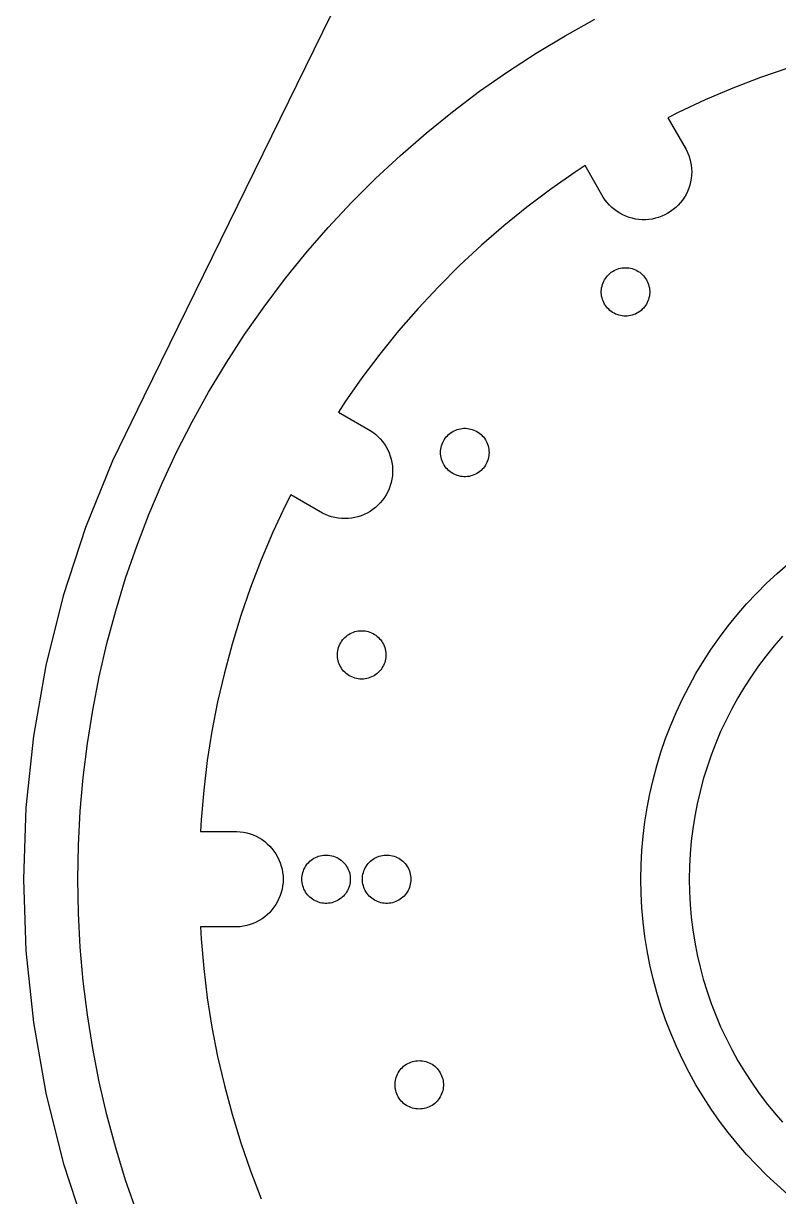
# Model space of a CAD drawing. Header units: metres. Extents: x -85 to 85, y -85 to 155.
# Drawn here: x -85 to -22.6, y -26.2 to 70.7 of the extents above; entities that cross this region are included whole.
import ezdxf

# ---------------------------------------------------------------- set-up
doc = ezdxf.new("R2010")
doc.units = ezdxf.units.M

msp = doc.modelspace()

# ---------------------------------------------------------------- linework, layer by layer
for p, q in [((-26.4884, 139.084), (-75.0505, 39.9051)), ((-40.25, 69.715), (-37.7925, 71.0773)), ((-42.6585, 68.2679), (-40.25, 69.715)), ((-45.015, 66.7375), (-42.6585, 68.2679)), ((-21.7857, 67.0495), (-24.1124, 66.2483)), ((-47.3167, 65.1259), (-45.015, 66.7375)), ((-24.1124, 66.2483), (-26.4098, 65.3665)), ((-49.5607, 63.4349), (-47.3167, 65.1259)), ((-26.4098, 65.3665), (-28.6749, 64.405)), ((-28.6749, 64.405), (-30.9052, 63.365)), ((-51.7444, 61.6666), (-49.5607, 63.4349)), ((-30.9052, 63.365), (-31.7708, 62.9239)), ((-31.7708, 62.9239), (-30.2624, 60.3111)), ((-53.865, 59.8232), (-51.7444, 61.6666)), ((-30.2624, 60.3111), (-30.1415, 60.0633)), ((-55.92, 57.9069), (-53.865, 59.8232)), ((-30.1415, 60.0633), (-30.0382, 59.8077)), ((-30.0382, 59.8077), (-29.953, 59.5455)), ((-29.953, 59.5455), (-29.8863, 59.278)), ((-29.8863, 59.278), (-29.8384, 59.0064)), ((-39.4231, 58.4471), (-41.4389, 57.0357)), ((-38.6083, 58.9763), (-39.4231, 58.4471)), ((-37.0998, 56.3635), (-38.6083, 58.9763)), ((-29.8384, 59.0064), (-29.8096, 58.7323)), ((-29.8096, 58.1812), (-29.8384, 57.907)), ((-29.8096, 58.7323), (-29.8, 58.4567)), ((-29.8, 58.4567), (-29.8096, 58.1812)), ((-57.9069, 55.92), (-55.92, 57.9069)), ((-29.953, 57.3679), (-30.0382, 57.1057)), ((-29.8863, 57.6355), (-29.953, 57.3679)), ((-29.8384, 57.907), (-29.8863, 57.6355)), ((-41.4389, 57.0357), (-43.4041, 55.5548)), ((-36.9456, 56.135), (-37.0998, 56.3635)), ((-30.4002, 56.3635), (-30.5544, 56.135)), ((-30.2624, 56.6023), (-30.4002, 56.3635)), ((-30.1415, 56.8501), (-30.2624, 56.6023)), ((-30.0382, 57.1057), (-30.1415, 56.8501)), ((-59.8232, 53.865), (-57.9069, 55.92)), ((-43.4041, 55.5548), (-45.3165, 54.0061)), ((-36.7759, 55.9177), (-36.9456, 56.135)), ((-36.5914, 55.7128), (-36.7759, 55.9177)), ((-36.3931, 55.5213), (-36.5914, 55.7128)), ((-36.1819, 55.3441), (-36.3931, 55.5213)), ((-35.9588, 55.182), (-36.1819, 55.3441)), ((-31.3181, 55.3441), (-31.5412, 55.182)), ((-31.1069, 55.5213), (-31.3181, 55.3441)), ((-30.9086, 55.7128), (-31.1069, 55.5213)), ((-30.7241, 55.9177), (-30.9086, 55.7128)), ((-30.5544, 56.135), (-30.7241, 55.9177)), ((-35.725, 55.0359), (-35.9588, 55.182)), ((-35.4816, 54.9065), (-35.725, 55.0359)), ((-35.2297, 54.7943), (-35.4816, 54.9065)), ((-34.9706, 54.7), (-35.2297, 54.7943)), ((-34.7056, 54.624), (-34.9706, 54.7)), ((-34.4359, 54.5667), (-34.7056, 54.624)), ((-34.1629, 54.5284), (-34.4359, 54.5667)), ((-33.8879, 54.5091), (-34.1629, 54.5284)), ((-33.6121, 54.5091), (-33.8879, 54.5091)), ((-33.3371, 54.5284), (-33.6121, 54.5091)), ((-33.0641, 54.5667), (-33.3371, 54.5284)), ((-32.7944, 54.624), (-33.0641, 54.5667)), ((-32.5294, 54.7), (-32.7944, 54.624)), ((-32.2703, 54.7943), (-32.5294, 54.7)), ((-32.0184, 54.9065), (-32.2703, 54.7943)), ((-31.775, 55.0359), (-32.0184, 54.9065)), ((-31.5412, 55.182), (-31.775, 55.0359)), ((-61.6666, 51.7444), (-59.8232, 53.865)), ((-45.3165, 54.0061), (-47.1737, 52.3917)), ((-47.1737, 52.3917), (-48.9734, 50.7135)), ((-63.4349, 49.5607), (-61.6666, 51.7444)), ((-48.9734, 50.7135), (-50.7135, 48.9734)), ((-36.0806, 50.3681), (-35.9512, 50.4204)), ((-35.9512, 50.4204), (-35.8184, 50.4635)), ((-35.8184, 50.4635), (-35.6829, 50.4973)), ((-35.6829, 50.4973), (-35.5455, 50.5216)), ((-35.5455, 50.5216), (-35.4066, 50.5361)), ((-35.4066, 50.5361), (-35.2671, 50.541)), ((-35.2671, 50.541), (-35.1276, 50.5361)), ((-35.1276, 50.5361), (-34.9888, 50.5216)), ((-34.9888, 50.5216), (-34.8513, 50.4973)), ((-34.8513, 50.4973), (-34.7158, 50.4635)), ((-34.7158, 50.4635), (-34.5831, 50.4204)), ((-34.5831, 50.4204), (-34.4536, 50.3681)), ((-65.1259, 47.3167), (-63.4349, 49.5607)), ((-37.0647, 49.4178), (-36.9992, 49.541)), ((-36.9992, 49.541), (-36.9252, 49.6594)), ((-36.9252, 49.6594), (-36.8431, 49.7723)), ((-36.8431, 49.7723), (-36.7534, 49.8793)), ((-36.7534, 49.8793), (-36.6564, 49.9797)), ((-36.6564, 49.9797), (-36.5527, 50.0731)), ((-36.5527, 50.0731), (-36.4427, 50.1591)), ((-36.4427, 50.1591), (-36.327, 50.2371)), ((-36.327, 50.2371), (-36.2061, 50.3069)), ((-36.2061, 50.3069), (-36.0806, 50.3681)), ((-34.4536, 50.3681), (-34.3282, 50.3069)), ((-34.3282, 50.3069), (-34.2073, 50.2371)), ((-34.2073, 50.2371), (-34.0915, 50.1591)), ((-34.0915, 50.1591), (-33.9815, 50.0731)), ((-33.9815, 50.0731), (-33.8778, 49.9797)), ((-33.8778, 49.9797), (-33.7808, 49.8793)), ((-33.7808, 49.8793), (-33.6911, 49.7723)), ((-33.6911, 49.7723), (-33.609, 49.6594)), ((-33.609, 49.6594), (-33.5351, 49.541)), ((-33.5351, 49.541), (-33.4695, 49.4178)), ((-50.7135, 48.9734), (-52.3917, 47.1737)), ((-37.2659, 48.6108), (-37.2562, 48.7501)), ((-37.2659, 48.4712), (-37.2659, 48.6108)), ((-37.2562, 48.7501), (-37.2367, 48.8883)), ((-37.2367, 48.8883), (-37.2077, 49.0249)), ((-37.2077, 49.0249), (-37.1692, 49.1591)), ((-37.1692, 49.1591), (-37.1215, 49.2902)), ((-37.1215, 49.2902), (-37.0647, 49.4178)), ((-33.4695, 49.4178), (-33.4127, 49.2902)), ((-33.4127, 49.2902), (-33.365, 49.1591)), ((-33.365, 49.1591), (-33.3265, 49.0249)), ((-33.3265, 49.0249), (-33.2975, 48.8883)), ((-33.2975, 48.8883), (-33.2781, 48.7501)), ((-33.2781, 48.7501), (-33.2683, 48.6108)), ((-33.2683, 48.6108), (-33.2683, 48.4712)), ((-37.2562, 48.332), (-37.2659, 48.4712)), ((-37.2367, 48.1937), (-37.2562, 48.332)), ((-37.2077, 48.0572), (-37.2367, 48.1937)), ((-37.1692, 47.923), (-37.2077, 48.0572)), ((-37.1215, 47.7918), (-37.1692, 47.923)), ((-37.0647, 47.6643), (-37.1215, 47.7918)), ((-36.9992, 47.541), (-37.0647, 47.6643)), ((-36.9252, 47.4226), (-36.9992, 47.541)), ((-33.5351, 47.541), (-33.609, 47.4226)), ((-33.4695, 47.6643), (-33.5351, 47.541)), ((-33.4127, 47.7918), (-33.4695, 47.6643)), ((-33.365, 47.923), (-33.4127, 47.7918)), ((-33.3265, 48.0572), (-33.365, 47.923)), ((-33.2975, 48.1937), (-33.3265, 48.0572)), ((-33.2781, 48.332), (-33.2975, 48.1937)), ((-33.2683, 48.4712), (-33.2781, 48.332)), ((-66.7375, 45.015), (-65.1259, 47.3167)), ((-52.3917, 47.1737), (-54.0061, 45.3165)), ((-36.8431, 47.3097), (-36.9252, 47.4226)), ((-36.7534, 47.2028), (-36.8431, 47.3097)), ((-36.6564, 47.1023), (-36.7534, 47.2028)), ((-36.5527, 47.0089), (-36.6564, 47.1023)), ((-36.4427, 46.923), (-36.5527, 47.0089)), ((-36.327, 46.8449), (-36.4427, 46.923)), ((-36.2061, 46.7751), (-36.327, 46.8449)), ((-36.0806, 46.7139), (-36.2061, 46.7751)), ((-35.9512, 46.6616), (-36.0806, 46.7139)), ((-35.8184, 46.6185), (-35.9512, 46.6616)), ((-35.6829, 46.5847), (-35.8184, 46.6185)), ((-35.5455, 46.5605), (-35.6829, 46.5847)), ((-35.4066, 46.5459), (-35.5455, 46.5605)), ((-35.2671, 46.541), (-35.4066, 46.5459)), ((-35.1276, 46.5459), (-35.2671, 46.541)), ((-34.9888, 46.5605), (-35.1276, 46.5459)), ((-34.8513, 46.5847), (-34.9888, 46.5605)), ((-34.7158, 46.6185), (-34.8513, 46.5847)), ((-34.5831, 46.6616), (-34.7158, 46.6185)), ((-34.4536, 46.7139), (-34.5831, 46.6616)), ((-34.3282, 46.7751), (-34.4536, 46.7139)), ((-34.2073, 46.8449), (-34.3282, 46.7751)), ((-34.0915, 46.923), (-34.2073, 46.8449)), ((-33.9815, 47.0089), (-34.0915, 46.923)), ((-33.8778, 47.1023), (-33.9815, 47.0089)), ((-33.7808, 47.2028), (-33.8778, 47.1023)), ((-33.6911, 47.3097), (-33.7808, 47.2028)), ((-33.609, 47.4226), (-33.6911, 47.3097)), ((-68.2679, 42.6585), (-66.7375, 45.015)), ((-54.0061, 45.3165), (-55.5548, 43.4041)), ((-55.5548, 43.4041), (-57.0357, 41.4389)), ((-69.715, 40.25), (-68.2679, 42.6585)), ((-57.0357, 41.4389), (-58.4471, 39.4231)), ((-75.0505, 39.9051), (-77.6514, 34.5726)), ((-71.0773, 37.7925), (-69.715, 40.25)), ((-58.4471, 39.4231), (-58.9763, 38.6083)), ((-58.9763, 38.6083), (-56.3635, 37.0998)), ((-72.3529, 35.2889), (-71.0773, 37.7925)), ((-56.3635, 37.0998), (-56.135, 36.9456)), ((-56.135, 36.9456), (-55.9177, 36.7759)), ((-49.7723, 36.8431), (-49.6594, 36.9252)), ((-49.6594, 36.9252), (-49.541, 36.9992)), ((-49.541, 36.9992), (-49.4178, 37.0647)), ((-49.4178, 37.0647), (-49.2902, 37.1215)), ((-49.2902, 37.1215), (-49.1591, 37.1692)), ((-49.1591, 37.1692), (-49.0249, 37.2077)), ((-49.0249, 37.2077), (-48.8883, 37.2367)), ((-48.8883, 37.2367), (-48.7501, 37.2562)), ((-48.7501, 37.2562), (-48.6108, 37.2659)), ((-48.6108, 37.2659), (-48.4712, 37.2659)), ((-48.4712, 37.2659), (-48.332, 37.2562)), ((-48.332, 37.2562), (-48.1937, 37.2367)), ((-48.1937, 37.2367), (-48.0572, 37.2077)), ((-48.0572, 37.2077), (-47.923, 37.1692)), ((-47.923, 37.1692), (-47.7918, 37.1215)), ((-47.7918, 37.1215), (-47.6643, 37.0647)), ((-47.6643, 37.0647), (-47.541, 36.9992)), ((-47.541, 36.9992), (-47.4226, 36.9252)), ((-47.4226, 36.9252), (-47.3097, 36.8431)), ((-55.9177, 36.7759), (-55.7128, 36.5914)), ((-55.7128, 36.5914), (-55.5213, 36.3931)), ((-55.5213, 36.3931), (-55.3441, 36.1819)), ((-55.3441, 36.1819), (-55.182, 35.9588)), ((-55.182, 35.9588), (-55.0359, 35.725)), ((-50.4635, 35.8184), (-50.4204, 35.9512)), ((-50.4204, 35.9512), (-50.3681, 36.0806)), ((-50.3681, 36.0806), (-50.3069, 36.2061)), ((-50.3069, 36.2061), (-50.2371, 36.327)), ((-50.2371, 36.327), (-50.1591, 36.4427)), ((-50.1591, 36.4427), (-50.0731, 36.5527)), ((-50.0731, 36.5527), (-49.9797, 36.6564)), ((-49.9797, 36.6564), (-49.8793, 36.7534)), ((-49.8793, 36.7534), (-49.7723, 36.8431)), ((-47.3097, 36.8431), (-47.2028, 36.7534)), ((-47.2028, 36.7534), (-47.1023, 36.6564)), ((-47.1023, 36.6564), (-47.0089, 36.5527)), ((-47.0089, 36.5527), (-46.923, 36.4427)), ((-46.923, 36.4427), (-46.8449, 36.327)), ((-46.8449, 36.327), (-46.7751, 36.2061)), ((-46.7751, 36.2061), (-46.7139, 36.0806)), ((-46.7139, 36.0806), (-46.6616, 35.9512)), ((-46.6616, 35.9512), (-46.6185, 35.8184)), ((-73.5404, 32.7423), (-72.3529, 35.2889)), ((-55.0359, 35.725), (-54.9065, 35.4816)), ((-54.9065, 35.4816), (-54.7943, 35.2297)), ((-54.7943, 35.2297), (-54.7, 34.9706)), ((-54.7, 34.9706), (-54.624, 34.7056)), ((-50.541, 35.2671), (-50.5361, 35.4066)), ((-50.5361, 35.1276), (-50.541, 35.2671)), ((-50.5361, 35.4066), (-50.5216, 35.5455)), ((-50.5216, 34.9888), (-50.5361, 35.1276)), ((-50.5216, 35.5455), (-50.4973, 35.6829)), ((-50.4973, 34.8513), (-50.5216, 34.9888)), ((-50.4973, 35.6829), (-50.4635, 35.8184)), ((-46.6185, 35.8184), (-46.5847, 35.6829)), ((-46.5847, 35.6829), (-46.5605, 35.5455)), ((-46.5605, 34.9888), (-46.5847, 34.8513)), ((-46.5605, 35.5455), (-46.5459, 35.4066)), ((-46.5459, 35.1276), (-46.5605, 34.9888)), ((-46.5459, 35.4066), (-46.541, 35.2671)), ((-46.541, 35.2671), (-46.5459, 35.1276)), ((-77.6514, 34.5726), (-79.8739, 29.0717)), ((-54.624, 34.7056), (-54.5667, 34.4359)), ((-54.5667, 34.4359), (-54.5284, 34.1629)), ((-54.5284, 34.1629), (-54.5091, 33.8879)), ((-50.4635, 34.7158), (-50.4973, 34.8513)), ((-50.4204, 34.5831), (-50.4635, 34.7158)), ((-50.3681, 34.4536), (-50.4204, 34.5831)), ((-50.3069, 34.3282), (-50.3681, 34.4536)), ((-50.2371, 34.2073), (-50.3069, 34.3282)), ((-50.1591, 34.0915), (-50.2371, 34.2073)), ((-50.0731, 33.9815), (-50.1591, 34.0915)), ((-49.9797, 33.8778), (-50.0731, 33.9815)), ((-47.0089, 33.9815), (-47.1023, 33.8778)), ((-46.923, 34.0915), (-47.0089, 33.9815)), ((-46.8449, 34.2073), (-46.923, 34.0915)), ((-46.7751, 34.3282), (-46.8449, 34.2073)), ((-46.7139, 34.4536), (-46.7751, 34.3282)), ((-46.6616, 34.5831), (-46.7139, 34.4536)), ((-46.6185, 34.7158), (-46.6616, 34.5831)), ((-46.5847, 34.8513), (-46.6185, 34.7158)), ((-54.5667, 33.0641), (-54.624, 32.7944)), ((-54.5284, 33.3371), (-54.5667, 33.0641)), ((-54.5091, 33.6121), (-54.5284, 33.3371)), ((-54.5091, 33.8879), (-54.5091, 33.6121)), ((-49.8793, 33.7808), (-49.9797, 33.8778)), ((-49.7723, 33.6911), (-49.8793, 33.7808)), ((-49.6594, 33.609), (-49.7723, 33.6911)), ((-49.541, 33.5351), (-49.6594, 33.609)), ((-49.4178, 33.4695), (-49.541, 33.5351)), ((-49.2902, 33.4127), (-49.4178, 33.4695)), ((-49.1591, 33.365), (-49.2902, 33.4127)), ((-49.0249, 33.3265), (-49.1591, 33.365)), ((-48.8883, 33.2975), (-49.0249, 33.3265)), ((-48.7501, 33.2781), (-48.8883, 33.2975)), ((-48.6108, 33.2683), (-48.7501, 33.2781)), ((-48.4712, 33.2683), (-48.6108, 33.2683)), ((-48.332, 33.2781), (-48.4712, 33.2683)), ((-48.1937, 33.2975), (-48.332, 33.2781)), ((-48.0572, 33.3265), (-48.1937, 33.2975)), ((-47.923, 33.365), (-48.0572, 33.3265)), ((-47.7918, 33.4127), (-47.923, 33.365)), ((-47.6643, 33.4695), (-47.7918, 33.4127)), ((-47.541, 33.5351), (-47.6643, 33.4695)), ((-47.4226, 33.609), (-47.541, 33.5351)), ((-47.3097, 33.6911), (-47.4226, 33.609)), ((-47.2028, 33.7808), (-47.3097, 33.6911)), ((-47.1023, 33.8778), (-47.2028, 33.7808)), ((-74.6383, 30.1558), (-73.5404, 32.7423)), ((-54.9065, 32.0184), (-55.0359, 31.775)), ((-54.7943, 32.2703), (-54.9065, 32.0184)), ((-54.7, 32.5294), (-54.7943, 32.2703)), ((-54.624, 32.7944), (-54.7, 32.5294)), ((-62.9239, 31.7708), (-63.365, 30.9052)), ((-60.3111, 30.2624), (-62.9239, 31.7708)), ((-55.5213, 31.1069), (-55.7128, 30.9086)), ((-55.3441, 31.3181), (-55.5213, 31.1069)), ((-55.182, 31.5412), (-55.3441, 31.3181)), ((-55.0359, 31.775), (-55.182, 31.5412)), ((-75.6453, 27.5326), (-74.6383, 30.1558)), ((-63.365, 30.9052), (-64.405, 28.6749)), ((-60.0633, 30.1415), (-60.3111, 30.2624)), ((-59.8077, 30.0382), (-60.0633, 30.1415)), ((-56.8501, 30.1415), (-57.1057, 30.0382)), ((-56.6023, 30.2624), (-56.8501, 30.1415)), ((-56.3635, 30.4002), (-56.6023, 30.2624)), ((-56.135, 30.5544), (-56.3635, 30.4002)), ((-55.9177, 30.7241), (-56.135, 30.5544)), ((-55.7128, 30.9086), (-55.9177, 30.7241)), ((-59.5455, 29.953), (-59.8077, 30.0382)), ((-59.278, 29.8863), (-59.5455, 29.953)), ((-59.0064, 29.8384), (-59.278, 29.8863)), ((-58.7323, 29.8096), (-59.0064, 29.8384)), ((-58.4567, 29.8), (-58.7323, 29.8096)), ((-58.1812, 29.8096), (-58.4567, 29.8)), ((-57.907, 29.8384), (-58.1812, 29.8096)), ((-57.6355, 29.8863), (-57.907, 29.8384)), ((-57.3679, 29.953), (-57.6355, 29.8863)), ((-57.1057, 30.0382), (-57.3679, 29.953)), ((-79.8739, 29.0717), (-81.7072, 23.4292)), ((-64.405, 28.6749), (-65.3665, 26.4098)), ((-76.56, 24.8759), (-75.6453, 27.5326)), ((-65.3665, 26.4098), (-66.2483, 24.1124)), ((-23.6184, 24.4576), (-22.7504, 25.2669)), ((-22.7504, 25.2669), (-21.8548, 26.0455)), ((-77.3816, 22.1888), (-76.56, 24.8759)), ((-24.4576, 23.6184), (-23.6184, 24.4576)), ((-81.7072, 23.4292), (-83.1425, 17.6725)), ((-66.2483, 24.1124), (-67.0495, 21.7857)), ((-25.2669, 22.7504), (-24.4576, 23.6184)), ((-26.0455, 21.8548), (-25.2669, 22.7504)), ((-78.1088, 19.4747), (-77.3816, 22.1888)), ((-67.0495, 21.7857), (-67.7689, 19.4324)), ((-26.7924, 20.9325), (-26.0455, 21.8548)), ((-58.0023, 20.3069), (-57.8769, 20.3681)), ((-57.8769, 20.3681), (-57.7474, 20.4204)), ((-57.7474, 20.4204), (-57.6147, 20.4635)), ((-57.6147, 20.4635), (-57.4792, 20.4973)), ((-57.4792, 20.4973), (-57.3417, 20.5216)), ((-57.3417, 20.5216), (-57.2029, 20.5361)), ((-57.2029, 20.5361), (-57.0634, 20.541)), ((-57.0634, 20.541), (-56.9239, 20.5361)), ((-56.9239, 20.5361), (-56.785, 20.5216)), ((-56.785, 20.5216), (-56.6476, 20.4973)), ((-56.6476, 20.4973), (-56.5121, 20.4635)), ((-56.5121, 20.4635), (-56.3794, 20.4204)), ((-56.3794, 20.4204), (-56.2499, 20.3681)), ((-56.2499, 20.3681), (-56.1244, 20.3069)), ((-27.5066, 19.9847), (-26.7924, 20.9325)), ((-78.7409, 16.7369), (-78.1088, 19.4747)), ((-67.7689, 19.4324), (-68.4058, 17.0555)), ((-58.9178, 19.2902), (-58.861, 19.4178)), ((-58.861, 19.4178), (-58.7954, 19.541)), ((-58.7954, 19.541), (-58.7215, 19.6594)), ((-58.7215, 19.6594), (-58.6394, 19.7723)), ((-58.6394, 19.7723), (-58.5497, 19.8793)), ((-58.5497, 19.8793), (-58.4527, 19.9797)), ((-58.4527, 19.9797), (-58.349, 20.0731)), ((-58.349, 20.0731), (-58.239, 20.1591)), ((-58.239, 20.1591), (-58.1232, 20.2371)), ((-58.1232, 20.2371), (-58.0023, 20.3069)), ((-56.1244, 20.3069), (-56.0036, 20.2371)), ((-56.0036, 20.2371), (-55.8878, 20.1591)), ((-55.8878, 20.1591), (-55.7778, 20.0731)), ((-55.7778, 20.0731), (-55.6741, 19.9797)), ((-55.6741, 19.9797), (-55.5771, 19.8793)), ((-55.5771, 19.8793), (-55.4874, 19.7723)), ((-55.4874, 19.7723), (-55.4053, 19.6594)), ((-55.4053, 19.6594), (-55.3313, 19.541)), ((-55.3313, 19.541), (-55.2658, 19.4178)), ((-55.2658, 19.4178), (-55.209, 19.2902)), ((-28.1873, 19.0126), (-27.5066, 19.9847)), ((-22.2943, 20.0739), (-22.9813, 19.2836)), ((-59.0622, 18.6108), (-59.0524, 18.7501)), ((-59.0622, 18.4712), (-59.0622, 18.6108)), ((-59.0524, 18.332), (-59.0622, 18.4712)), ((-59.0524, 18.7501), (-59.033, 18.8883)), ((-59.033, 18.8883), (-59.004, 19.0249)), ((-59.004, 19.0249), (-58.9655, 19.1591)), ((-58.9655, 19.1591), (-58.9178, 19.2902)), ((-55.209, 19.2902), (-55.1613, 19.1591)), ((-55.1613, 19.1591), (-55.1228, 19.0249)), ((-55.1228, 19.0249), (-55.0938, 18.8883)), ((-55.0938, 18.8883), (-55.0743, 18.7501)), ((-55.0743, 18.7501), (-55.0646, 18.6108)), ((-55.0646, 18.4712), (-55.0743, 18.332)), ((-55.0646, 18.6108), (-55.0646, 18.4712)), ((-28.8336, 18.0173), (-28.1873, 19.0126)), ((-23.6403, 18.4698), (-24.2705, 17.6336)), ((-22.9813, 19.2836), (-23.6403, 18.4698)), ((-83.1425, 17.6725), (-84.1728, 11.8297)), ((-59.033, 18.1937), (-59.0524, 18.332)), ((-59.004, 18.0572), (-59.033, 18.1937)), ((-58.9655, 17.923), (-59.004, 18.0572)), ((-58.9178, 17.7918), (-58.9655, 17.923)), ((-58.861, 17.6643), (-58.9178, 17.7918)), ((-58.7954, 17.541), (-58.861, 17.6643)), ((-58.7215, 17.4226), (-58.7954, 17.541)), ((-55.3313, 17.541), (-55.4053, 17.4226)), ((-55.2658, 17.6643), (-55.3313, 17.541)), ((-55.209, 17.7918), (-55.2658, 17.6643)), ((-55.1613, 17.923), (-55.209, 17.7918)), ((-55.1228, 18.0572), (-55.1613, 17.923)), ((-55.0938, 18.1937), (-55.1228, 18.0572)), ((-55.0743, 18.332), (-55.0938, 18.1937)), ((-29.4449, 17), (-28.8336, 18.0173)), ((-24.2705, 17.6336), (-24.8711, 16.7758)), ((-79.277, 13.9787), (-78.7409, 16.7369)), ((-68.4058, 17.0555), (-68.9594, 14.6578)), ((-58.6394, 17.3097), (-58.7215, 17.4226)), ((-58.5497, 17.2028), (-58.6394, 17.3097)), ((-58.4527, 17.1023), (-58.5497, 17.2028)), ((-58.349, 17.0089), (-58.4527, 17.1023)), ((-58.239, 16.923), (-58.349, 17.0089)), ((-58.1232, 16.8449), (-58.239, 16.923)), ((-58.0023, 16.7751), (-58.1232, 16.8449)), ((-57.8769, 16.7139), (-58.0023, 16.7751)), ((-57.7474, 16.6616), (-57.8769, 16.7139)), ((-57.6147, 16.6185), (-57.7474, 16.6616)), ((-57.4792, 16.5847), (-57.6147, 16.6185)), ((-57.3417, 16.5605), (-57.4792, 16.5847)), ((-57.2029, 16.5459), (-57.3417, 16.5605)), ((-57.0634, 16.541), (-57.2029, 16.5459)), ((-56.9239, 16.5459), (-57.0634, 16.541)), ((-56.785, 16.5605), (-56.9239, 16.5459)), ((-56.6476, 16.5847), (-56.785, 16.5605)), ((-56.5121, 16.6185), (-56.6476, 16.5847)), ((-56.3794, 16.6616), (-56.5121, 16.6185)), ((-56.2499, 16.7139), (-56.3794, 16.6616)), ((-56.1244, 16.7751), (-56.2499, 16.7139)), ((-56.0036, 16.8449), (-56.1244, 16.7751)), ((-55.8878, 16.923), (-56.0036, 16.8449)), ((-55.7778, 17.0089), (-55.8878, 16.923)), ((-55.6741, 17.1023), (-55.7778, 17.0089)), ((-55.5771, 17.2028), (-55.6741, 17.1023)), ((-55.4874, 17.3097), (-55.5771, 17.2028)), ((-55.4053, 17.4226), (-55.4874, 17.3097)), ((-30.0202, 15.962), (-29.4449, 17)), ((-24.8711, 16.7758), (-25.4414, 15.8976)), ((-30.559, 14.9046), (-30.0202, 15.962)), ((-25.4414, 15.8976), (-25.9808, 15)), ((-68.9594, 14.6578), (-69.4289, 12.2422)), ((-31.0605, 13.829), (-30.559, 14.9046)), ((-25.9808, 15), (-26.4884, 14.0841)), ((-79.7166, 11.2034), (-79.277, 13.9787)), ((-31.5243, 12.7366), (-31.0605, 13.829)), ((-26.4884, 14.0841), (-26.9638, 13.1511)), ((-31.9495, 11.6287), (-31.5243, 12.7366)), ((-26.9638, 13.1511), (-27.4064, 12.2021)), ((-84.1728, 11.8297), (-84.7929, 5.9293)), ((-69.4289, 12.2422), (-69.8139, 9.8117)), ((-27.4064, 12.2021), (-27.8155, 11.2382)), ((-80.059, 8.41454), (-79.7166, 11.2034)), ((-32.3359, 10.5066), (-31.9495, 11.6287)), ((-27.8155, 11.2382), (-28.1908, 10.2606)), ((-69.8139, 9.8117), (-70.1138, 7.36926)), ((-32.6829, 9.37167), (-32.3359, 10.5066)), ((-28.1908, 10.2606), (-28.5317, 9.27051)), ((-32.9901, 8.22534), (-32.6829, 9.37167)), ((-28.5317, 9.27051), (-28.8379, 8.26912)), ((-80.3039, 5.6154), (-80.059, 8.41454)), ((-33.257, 7.069), (-32.9901, 8.22534)), ((-28.8379, 8.26912), (-29.1089, 7.25766)), ((-70.1138, 7.36926), (-70.3283, 4.91783)), ((-33.4835, 5.90404), (-33.257, 7.069)), ((-29.1089, 7.25766), (-29.3444, 6.23735)), ((-84.7929, 5.9293), (-85, 0)), ((-33.6691, 4.73188), (-33.4835, 5.90404)), ((-29.3444, 6.23735), (-29.5442, 5.20944)), ((-80.451, 2.80941), (-80.3039, 5.6154)), ((-70.3283, 4.91783), (-70.3791, 3.94759)), ((-29.5442, 5.20944), (-29.708, 4.17519)), ((-70.3791, 3.94759), (-67.3621, 3.94759)), ((-67.3621, 3.94759), (-67.0871, 3.92836)), ((-67.0871, 3.92836), (-66.8141, 3.88999)), ((-66.8141, 3.88999), (-66.5444, 3.83267)), ((-33.8137, 3.55397), (-33.6691, 4.73188)), ((-29.708, 4.17519), (-29.8357, 3.13585)), ((-66.5444, 3.83267), (-66.2794, 3.75667)), ((-66.2794, 3.75667), (-66.0203, 3.66238)), ((-66.0203, 3.66238), (-65.7684, 3.55024)), ((-65.7684, 3.55024), (-65.525, 3.4208)), ((-65.525, 3.4208), (-65.2912, 3.2747)), ((-65.2912, 3.2747), (-65.0681, 3.11264)), ((-65.0681, 3.11264), (-64.8569, 2.93542)), ((-64.8569, 2.93542), (-64.6586, 2.7439)), ((-33.9172, 2.37172), (-33.8137, 3.55397)), ((-29.8357, 3.13585), (-29.9269, 2.09269)), ((-80.5, 0), (-80.451, 2.80941)), ((-64.6586, 2.7439), (-64.4741, 2.53901)), ((-64.4741, 2.53901), (-64.3044, 2.32175)), ((-64.3044, 2.32175), (-64.1502, 2.09318)), ((-64.1502, 2.09318), (-64.0124, 1.85441)), ((-60.618, 1.90211), (-60.4838, 1.94059)), ((-60.4838, 1.94059), (-60.3473, 1.96961)), ((-60.3473, 1.96961), (-60.2091, 1.98904)), ((-60.2091, 1.98904), (-60.0698, 1.99878)), ((-60.0698, 1.99878), (-59.9302, 1.99878)), ((-59.9302, 1.99878), (-59.7909, 1.98904)), ((-59.7909, 1.98904), (-59.6527, 1.96961)), ((-59.6527, 1.96961), (-59.5162, 1.94059)), ((-59.5162, 1.94059), (-59.382, 1.90211)), ((-55.618, 1.90211), (-55.4838, 1.94059)), ((-55.4838, 1.94059), (-55.3473, 1.96961)), ((-55.3473, 1.96961), (-55.2091, 1.98904)), ((-55.2091, 1.98904), (-55.0698, 1.99878)), ((-55.0698, 1.99878), (-54.9302, 1.99878)), ((-54.9302, 1.99878), (-54.7909, 1.98904)), ((-54.7909, 1.98904), (-54.6527, 1.96961)), ((-54.6527, 1.96961), (-54.5162, 1.94059)), ((-54.5162, 1.94059), (-54.382, 1.90211)), ((-33.9793, 1.18658), (-33.9172, 2.37172)), ((-29.9269, 2.09269), (-29.9817, 1.04698)), ((-64.0124, 1.85441), (-63.8915, 1.60661)), ((-63.8915, 1.60661), (-63.7882, 1.35098)), ((-63.7882, 1.35098), (-63.703, 1.08877)), ((-63.703, 1.08877), (-63.6363, 0.821251)), ((-61.7659, 0.938943), (-61.6961, 1.05984)), ((-61.6961, 1.05984), (-61.618, 1.17557)), ((-61.618, 1.17557), (-61.5321, 1.28557)), ((-61.5321, 1.28557), (-61.4387, 1.38932)), ((-61.4387, 1.38932), (-61.3383, 1.48629)), ((-61.3383, 1.48629), (-61.2313, 1.57602)), ((-61.2313, 1.57602), (-61.1184, 1.65807)), ((-61.1184, 1.65807), (-61, 1.73205)), ((-61, 1.73205), (-60.8767, 1.79759)), ((-60.8767, 1.79759), (-60.7492, 1.85437)), ((-60.7492, 1.85437), (-60.618, 1.90211)), ((-59.382, 1.90211), (-59.2508, 1.85437)), ((-59.2508, 1.85437), (-59.1233, 1.79759)), ((-59.1233, 1.79759), (-59, 1.73205)), ((-59, 1.73205), (-58.8816, 1.65807)), ((-58.8816, 1.65807), (-58.7687, 1.57602)), ((-58.7687, 1.57602), (-58.6617, 1.48629)), ((-58.6617, 1.48629), (-58.5613, 1.38932)), ((-58.5613, 1.38932), (-58.4679, 1.28557)), ((-58.4679, 1.28557), (-58.382, 1.17557)), ((-58.382, 1.17557), (-58.3039, 1.05984)), ((-58.3039, 1.05984), (-58.2341, 0.938943)), ((-56.7659, 0.938943), (-56.6961, 1.05984)), ((-56.6961, 1.05984), (-56.618, 1.17557)), ((-56.618, 1.17557), (-56.5321, 1.28557)), ((-56.5321, 1.28557), (-56.4387, 1.38932)), ((-56.4387, 1.38932), (-56.3383, 1.48629)), ((-56.3383, 1.48629), (-56.2313, 1.57602)), ((-56.2313, 1.57602), (-56.1184, 1.65807)), ((-56.1184, 1.65807), (-56, 1.73205)), ((-56, 1.73205), (-55.8767, 1.79759)), ((-55.8767, 1.79759), (-55.7492, 1.85437)), ((-55.7492, 1.85437), (-55.618, 1.90211)), ((-54.382, 1.90211), (-54.2508, 1.85437)), ((-54.2508, 1.85437), (-54.1233, 1.79759)), ((-54.1233, 1.79759), (-54, 1.73205)), ((-54, 1.73205), (-53.8816, 1.65807)), ((-53.8816, 1.65807), (-53.7687, 1.57602)), ((-53.7687, 1.57602), (-53.6617, 1.48629)), ((-53.6617, 1.48629), (-53.5613, 1.38932)), ((-53.5613, 1.38932), (-53.4679, 1.28557)), ((-53.4679, 1.28557), (-53.382, 1.17557)), ((-53.382, 1.17557), (-53.3039, 1.05984)), ((-53.3039, 1.05984), (-53.2341, 0.938943)), ((-34, 0), (-33.9793, 1.18658)), ((-29.9817, 1.04698), (-30, 0)), ((-85, 0), (-84.7929, -5.9293)), ((-80.451, -2.80941), (-80.5, 0)), ((-63.6363, 0.821251), (-63.5884, 0.549733)), ((-63.5884, 0.549733), (-63.5596, 0.275537)), ((-63.5596, 0.275537), (-63.55, 0)), ((-63.55, 0), (-63.5596, -0.275537)), ((-62, 0), (-61.9951, 0.139512)), ((-61.9951, -0.139512), (-62, 0)), ((-61.9951, 0.139512), (-61.9805, 0.278346)), ((-61.9805, 0.278346), (-61.9563, 0.415823)), ((-61.9563, 0.415823), (-61.9225, 0.551274)), ((-61.9225, 0.551274), (-61.8794, 0.68404)), ((-61.8794, 0.68404), (-61.8271, 0.813473)), ((-61.8271, 0.813473), (-61.7659, 0.938943)), ((-58.2341, 0.938943), (-58.1729, 0.813473)), ((-58.1729, 0.813473), (-58.1206, 0.68404)), ((-58.1206, 0.68404), (-58.0775, 0.551274)), ((-58.0775, 0.551274), (-58.0437, 0.415823)), ((-58.0437, 0.415823), (-58.0195, 0.278346)), ((-58.0195, 0.278346), (-58.0049, 0.139512)), ((-58.0049, 0.139512), (-58, 0)), ((-58, 0), (-58.0049, -0.139512)), ((-57, 0), (-56.9951, 0.139512)), ((-56.9951, -0.139512), (-57, 0)), ((-56.9951, 0.139512), (-56.9805, 0.278346)), ((-56.9805, 0.278346), (-56.9563, 0.415823)), ((-56.9563, 0.415823), (-56.9225, 0.551274)), ((-56.9225, 0.551274), (-56.8794, 0.68404)), ((-56.8794, 0.68404), (-56.8271, 0.813473)), ((-56.8271, 0.813473), (-56.7659, 0.938943)), ((-53.2341, 0.938943), (-53.1729, 0.813473)), ((-53.1729, 0.813473), (-53.1206, 0.68404)), ((-53.1206, 0.68404), (-53.0775, 0.551274)), ((-53.0775, 0.551274), (-53.0437, 0.415823)), ((-53.0437, 0.415823), (-53.0195, 0.278346)), ((-53.0195, 0.278346), (-53.0049, 0.139512)), ((-53.0049, 0.139512), (-53, 0)), ((-53, 0), (-53.0049, -0.139512)), ((-33.9793, -1.18658), (-34, 0)), ((-30, 0), (-29.9817, -1.04698)), ((-63.6363, -0.821251), (-63.703, -1.08877)), ((-63.5884, -0.549733), (-63.6363, -0.821251)), ((-63.5596, -0.275537), (-63.5884, -0.549733)), ((-61.9805, -0.278346), (-61.9951, -0.139512)), ((-61.9563, -0.415823), (-61.9805, -0.278346)), ((-61.9225, -0.551274), (-61.9563, -0.415823)), ((-61.8794, -0.68404), (-61.9225, -0.551274)), ((-61.8271, -0.813473), (-61.8794, -0.68404)), ((-61.7659, -0.938943), (-61.8271, -0.813473)), ((-61.6961, -1.05984), (-61.7659, -0.938943)), ((-58.2341, -0.938943), (-58.3039, -1.05984)), ((-58.1729, -0.813473), (-58.2341, -0.938943)), ((-58.1206, -0.68404), (-58.1729, -0.813473)), ((-58.0775, -0.551274), (-58.1206, -0.68404)), ((-58.0437, -0.415823), (-58.0775, -0.551274)), ((-58.0195, -0.278346), (-58.0437, -0.415823)), ((-58.0049, -0.139512), (-58.0195, -0.278346)), ((-56.9805, -0.278346), (-56.9951, -0.139512)), ((-56.9563, -0.415823), (-56.9805, -0.278346)), ((-56.9225, -0.551274), (-56.9563, -0.415823)), ((-56.8794, -0.68404), (-56.9225, -0.551274)), ((-56.8271, -0.813473), (-56.8794, -0.68404)), ((-56.7659, -0.938943), (-56.8271, -0.813473)), ((-56.6961, -1.05984), (-56.7659, -0.938943)), ((-53.2341, -0.938943), (-53.3039, -1.05984)), ((-53.1729, -0.813473), (-53.2341, -0.938943)), ((-53.1206, -0.68404), (-53.1729, -0.813473)), ((-53.0775, -0.551274), (-53.1206, -0.68404)), ((-53.0437, -0.415823), (-53.0775, -0.551274)), ((-53.0195, -0.278346), (-53.0437, -0.415823)), ((-53.0049, -0.139512), (-53.0195, -0.278346)), ((-64.0124, -1.85441), (-64.1502, -2.09318)), ((-63.8915, -1.60661), (-64.0124, -1.85441)), ((-63.7882, -1.35098), (-63.8915, -1.60661)), ((-63.703, -1.08877), (-63.7882, -1.35098)), ((-61.618, -1.17557), (-61.6961, -1.05984)), ((-61.5321, -1.28557), (-61.618, -1.17557)), ((-61.4387, -1.38932), (-61.5321, -1.28557)), ((-61.3383, -1.48629), (-61.4387, -1.38932)), ((-61.2313, -1.57602), (-61.3383, -1.48629)), ((-61.1184, -1.65807), (-61.2313, -1.57602)), ((-61, -1.73205), (-61.1184, -1.65807)), ((-60.8767, -1.79759), (-61, -1.73205)), ((-60.7492, -1.85437), (-60.8767, -1.79759)), ((-60.618, -1.90211), (-60.7492, -1.85437)), ((-60.4838, -1.94059), (-60.618, -1.90211)), ((-59.382, -1.90211), (-59.5162, -1.94059)), ((-59.2508, -1.85437), (-59.382, -1.90211)), ((-59.1233, -1.79759), (-59.2508, -1.85437)), ((-59, -1.73205), (-59.1233, -1.79759)), ((-58.8816, -1.65807), (-59, -1.73205)), ((-58.7687, -1.57602), (-58.8816, -1.65807)), ((-58.6617, -1.48629), (-58.7687, -1.57602)), ((-58.5613, -1.38932), (-58.6617, -1.48629)), ((-58.4679, -1.28557), (-58.5613, -1.38932)), ((-58.382, -1.17557), (-58.4679, -1.28557)), ((-58.3039, -1.05984), (-58.382, -1.17557)), ((-56.618, -1.17557), (-56.6961, -1.05984)), ((-56.5321, -1.28557), (-56.618, -1.17557)), ((-56.4387, -1.38932), (-56.5321, -1.28557)), ((-56.3383, -1.48629), (-56.4387, -1.38932)), ((-56.2313, -1.57602), (-56.3383, -1.48629)), ((-56.1184, -1.65807), (-56.2313, -1.57602)), ((-56, -1.73205), (-56.1184, -1.65807)), ((-55.8767, -1.79759), (-56, -1.73205)), ((-55.7492, -1.85437), (-55.8767, -1.79759)), ((-55.618, -1.90211), (-55.7492, -1.85437)), ((-55.4838, -1.94059), (-55.618, -1.90211)), ((-54.382, -1.90211), (-54.5162, -1.94059)), ((-54.2508, -1.85437), (-54.382, -1.90211)), ((-54.1233, -1.79759), (-54.2508, -1.85437)), ((-54, -1.73205), (-54.1233, -1.79759)), ((-53.8816, -1.65807), (-54, -1.73205)), ((-53.7687, -1.57602), (-53.8816, -1.65807)), ((-53.6617, -1.48629), (-53.7687, -1.57602)), ((-53.5613, -1.38932), (-53.6617, -1.48629)), ((-53.4679, -1.28557), (-53.5613, -1.38932)), ((-53.382, -1.17557), (-53.4679, -1.28557)), ((-53.3039, -1.05984), (-53.382, -1.17557)), ((-33.9172, -2.37172), (-33.9793, -1.18658)), ((-29.9817, -1.04698), (-29.9269, -2.09269)), ((-80.3039, -5.6154), (-80.451, -2.80941)), ((-64.6586, -2.7439), (-64.8569, -2.93542)), ((-64.4741, -2.53901), (-64.6586, -2.7439)), ((-64.3044, -2.32175), (-64.4741, -2.53901)), ((-64.1502, -2.09318), (-64.3044, -2.32175)), ((-60.3473, -1.96961), (-60.4838, -1.94059)), ((-60.2091, -1.98904), (-60.3473, -1.96961)), ((-60.0698, -1.99878), (-60.2091, -1.98904)), ((-59.9302, -1.99878), (-60.0698, -1.99878)), ((-59.7909, -1.98904), (-59.9302, -1.99878)), ((-59.6527, -1.96961), (-59.7909, -1.98904)), ((-59.5162, -1.94059), (-59.6527, -1.96961)), ((-55.3473, -1.96961), (-55.4838, -1.94059)), ((-55.2091, -1.98904), (-55.3473, -1.96961)), ((-55.0698, -1.99878), (-55.2091, -1.98904)), ((-54.9302, -1.99878), (-55.0698, -1.99878)), ((-54.7909, -1.98904), (-54.9302, -1.99878)), ((-54.6527, -1.96961), (-54.7909, -1.98904)), ((-54.5162, -1.94059), (-54.6527, -1.96961)), ((-33.8137, -3.55397), (-33.9172, -2.37172)), ((-29.9269, -2.09269), (-29.8357, -3.13585)), ((-66.5444, -3.83267), (-66.8141, -3.88999)), ((-66.2794, -3.75667), (-66.5444, -3.83267)), ((-66.0203, -3.66238), (-66.2794, -3.75667)), ((-65.7684, -3.55024), (-66.0203, -3.66238)), ((-65.525, -3.4208), (-65.7684, -3.55024)), ((-65.2912, -3.2747), (-65.525, -3.4208)), ((-65.0681, -3.11264), (-65.2912, -3.2747)), ((-64.8569, -2.93542), (-65.0681, -3.11264)), ((-33.6691, -4.73188), (-33.8137, -3.55397)), ((-29.8357, -3.13585), (-29.708, -4.17519)), ((-70.3791, -3.94759), (-70.3283, -4.91783)), ((-67.3621, -3.94759), (-70.3791, -3.94759)), ((-67.0871, -3.92836), (-67.3621, -3.94759)), ((-66.8141, -3.88999), (-67.0871, -3.92836)), ((-33.4835, -5.90404), (-33.6691, -4.73188)), ((-29.708, -4.17519), (-29.5442, -5.20944)), ((-80.059, -8.41454), (-80.3039, -5.6154)), ((-70.3283, -4.91783), (-70.1138, -7.36926)), ((-29.5442, -5.20944), (-29.3444, -6.23735)), ((-84.7929, -5.9293), (-84.1728, -11.8297)), ((-33.257, -7.069), (-33.4835, -5.90404)), ((-29.3444, -6.23735), (-29.1089, -7.25766)), ((-70.1138, -7.36926), (-69.8139, -9.8117)), ((-32.9901, -8.22534), (-33.257, -7.069)), ((-29.1089, -7.25766), (-28.8379, -8.26912)), ((-79.7166, -11.2034), (-80.059, -8.41454)), ((-32.6829, -9.37167), (-32.9901, -8.22534)), ((-28.8379, -8.26912), (-28.5317, -9.27051)), ((-32.3359, -10.5066), (-32.6829, -9.37167)), ((-28.5317, -9.27051), (-28.1908, -10.2606)), ((-69.8139, -9.8117), (-69.4289, -12.2422)), ((-31.9495, -11.6287), (-32.3359, -10.5066)), ((-28.1908, -10.2606), (-27.8155, -11.2382)), ((-79.277, -13.9787), (-79.7166, -11.2034)), ((-31.5243, -12.7366), (-31.9495, -11.6287)), ((-27.8155, -11.2382), (-27.4064, -12.2021)), ((-84.1728, -11.8297), (-83.1425, -17.6725)), ((-69.4289, -12.2422), (-68.9594, -14.6578)), ((-27.4064, -12.2021), (-26.9638, -13.1511)), ((-31.0605, -13.829), (-31.5243, -12.7366)), ((-26.9638, -13.1511), (-26.4884, -14.0841)), ((-78.7409, -16.7369), (-79.277, -13.9787)), ((-30.559, -14.9046), (-31.0605, -13.829)), ((-26.4884, -14.0841), (-25.9808, -15)), ((-68.9594, -14.6578), (-68.4058, -17.0555)), ((-53.6974, -15.5573), (-53.5937, -15.4638)), ((-53.5937, -15.4638), (-53.4837, -15.3779)), ((-53.4837, -15.3779), (-53.3679, -15.2998)), ((-53.3679, -15.2998), (-53.2471, -15.23)), ((-53.2471, -15.23), (-53.1216, -15.1688)), ((-53.1216, -15.1688), (-52.9921, -15.1165)), ((-52.9921, -15.1165), (-52.8594, -15.0734)), ((-52.8594, -15.0734), (-52.7239, -15.0396)), ((-52.7239, -15.0396), (-52.5865, -15.0154)), ((-52.5865, -15.0154), (-52.4476, -15.0008)), ((-52.4476, -15.0008), (-52.3081, -14.9959)), ((-52.3081, -14.9959), (-52.1686, -15.0008)), ((-52.1686, -15.0008), (-52.0298, -15.0154)), ((-52.0298, -15.0154), (-51.8923, -15.0396)), ((-51.8923, -15.0396), (-51.7568, -15.0734)), ((-51.7568, -15.0734), (-51.6241, -15.1165)), ((-51.6241, -15.1165), (-51.4946, -15.1688)), ((-51.4946, -15.1688), (-51.3692, -15.23)), ((-51.3692, -15.23), (-51.2483, -15.2998)), ((-51.2483, -15.2998), (-51.1325, -15.3779)), ((-51.1325, -15.3779), (-51.0225, -15.4638)), ((-51.0225, -15.4638), (-50.9188, -15.5573)), ((-30.0202, -15.962), (-30.559, -14.9046)), ((-25.9808, -15), (-25.4414, -15.8976)), ((-54.2487, -16.5121), (-54.2102, -16.3779)), ((-54.2102, -16.3779), (-54.1625, -16.2467)), ((-54.1625, -16.2467), (-54.1057, -16.1192)), ((-54.1057, -16.1192), (-54.0402, -15.9959)), ((-54.0402, -15.9959), (-53.9662, -15.8775)), ((-53.9662, -15.8775), (-53.8841, -15.7646)), ((-53.8841, -15.7646), (-53.7944, -15.6577)), ((-53.7944, -15.6577), (-53.6974, -15.5573)), ((-50.9188, -15.5573), (-50.8218, -15.6577)), ((-50.8218, -15.6577), (-50.7321, -15.7646)), ((-50.7321, -15.7646), (-50.65, -15.8775)), ((-50.65, -15.8775), (-50.5761, -15.9959)), ((-50.5761, -15.9959), (-50.5105, -16.1192)), ((-50.5105, -16.1192), (-50.4537, -16.2467)), ((-50.4537, -16.2467), (-50.406, -16.3779)), ((-50.406, -16.3779), (-50.3675, -16.5121)), ((-29.4449, -17), (-30.0202, -15.962)), ((-25.4414, -15.8976), (-24.8711, -16.7758)), ((-78.1088, -19.4747), (-78.7409, -16.7369)), ((-68.4058, -17.0555), (-67.7689, -19.4324)), ((-54.3069, -16.9261), (-54.2972, -16.7869)), ((-54.3069, -17.0657), (-54.3069, -16.9261)), ((-54.2972, -17.205), (-54.3069, -17.0657)), ((-54.2972, -16.7869), (-54.2777, -16.6486)), ((-54.2777, -17.3432), (-54.2972, -17.205)), ((-54.2777, -16.6486), (-54.2487, -16.5121)), ((-54.2487, -17.4798), (-54.2777, -17.3432)), ((-50.3675, -16.5121), (-50.3385, -16.6486)), ((-50.3385, -17.3432), (-50.3675, -17.4798)), ((-50.3385, -16.6486), (-50.3191, -16.7869)), ((-50.3191, -17.205), (-50.3385, -17.3432)), ((-50.3191, -16.7869), (-50.3093, -16.9261)), ((-50.3093, -17.0657), (-50.3191, -17.205)), ((-50.3093, -16.9261), (-50.3093, -17.0657)), ((-28.8336, -18.0173), (-29.4449, -17)), ((-24.8711, -16.7758), (-24.2705, -17.6336)), ((-83.1425, -17.6725), (-81.7072, -23.4292)), ((-54.2102, -17.614), (-54.2487, -17.4798)), ((-54.1625, -17.7451), (-54.2102, -17.614)), ((-54.1057, -17.8727), (-54.1625, -17.7451)), ((-54.0402, -17.9959), (-54.1057, -17.8727)), ((-53.9662, -18.1143), (-54.0402, -17.9959)), ((-53.8841, -18.2273), (-53.9662, -18.1143)), ((-53.7944, -18.3342), (-53.8841, -18.2273)), ((-53.6974, -18.4346), (-53.7944, -18.3342)), ((-50.8218, -18.3342), (-50.9188, -18.4346)), ((-50.7321, -18.2273), (-50.8218, -18.3342)), ((-50.65, -18.1143), (-50.7321, -18.2273)), ((-50.5761, -17.9959), (-50.65, -18.1143)), ((-50.5105, -17.8727), (-50.5761, -17.9959)), ((-50.4537, -17.7451), (-50.5105, -17.8727)), ((-50.406, -17.614), (-50.4537, -17.7451)), ((-50.3675, -17.4798), (-50.406, -17.614)), ((-28.1873, -19.0126), (-28.8336, -18.0173)), ((-24.2705, -17.6336), (-23.6403, -18.4698)), ((-53.5937, -18.528), (-53.6974, -18.4346)), ((-53.4837, -18.614), (-53.5937, -18.528)), ((-53.3679, -18.692), (-53.4837, -18.614)), ((-53.2471, -18.7618), (-53.3679, -18.692)), ((-53.1216, -18.823), (-53.2471, -18.7618)), ((-52.9921, -18.8753), (-53.1216, -18.823)), ((-52.8594, -18.9185), (-52.9921, -18.8753)), ((-52.7239, -18.9522), (-52.8594, -18.9185)), ((-52.5865, -18.9765), (-52.7239, -18.9522)), ((-52.4476, -18.9911), (-52.5865, -18.9765)), ((-52.3081, -18.9959), (-52.4476, -18.9911)), ((-52.1686, -18.9911), (-52.3081, -18.9959)), ((-52.0298, -18.9765), (-52.1686, -18.9911)), ((-51.8923, -18.9522), (-52.0298, -18.9765)), ((-51.7568, -18.9185), (-51.8923, -18.9522)), ((-51.6241, -18.8753), (-51.7568, -18.9185)), ((-51.4946, -18.823), (-51.6241, -18.8753)), ((-51.3692, -18.7618), (-51.4946, -18.823)), ((-51.2483, -18.692), (-51.3692, -18.7618)), ((-51.1325, -18.614), (-51.2483, -18.692)), ((-51.0225, -18.528), (-51.1325, -18.614)), ((-50.9188, -18.4346), (-51.0225, -18.528)), ((-27.5066, -19.9847), (-28.1873, -19.0126)), ((-23.6403, -18.4698), (-22.9813, -19.2836)), ((-22.9813, -19.2836), (-22.2943, -20.0739)), ((-77.3816, -22.1888), (-78.1088, -19.4747)), ((-67.7689, -19.4324), (-67.0495, -21.7857)), ((-26.7924, -20.9325), (-27.5066, -19.9847)), ((-26.0455, -21.8548), (-26.7924, -20.9325)), ((-76.56, -24.8759), (-77.3816, -22.1888)), ((-67.0495, -21.7857), (-66.2483, -24.1124)), ((-25.2669, -22.7504), (-26.0455, -21.8548)), ((-24.4576, -23.6184), (-25.2669, -22.7504)), ((-81.7072, -23.4292), (-79.8739, -29.0717)), ((-66.2483, -24.1124), (-65.3665, -26.4098)), ((-23.6184, -24.4576), (-24.4576, -23.6184)), ((-75.6453, -27.5326), (-76.56, -24.8759)), ((-22.7504, -25.2669), (-23.6184, -24.4576)), ((-21.8548, -26.0455), (-22.7504, -25.2669))]:
    msp.add_line(p, q)

doc.saveas('drawing.dxf')
